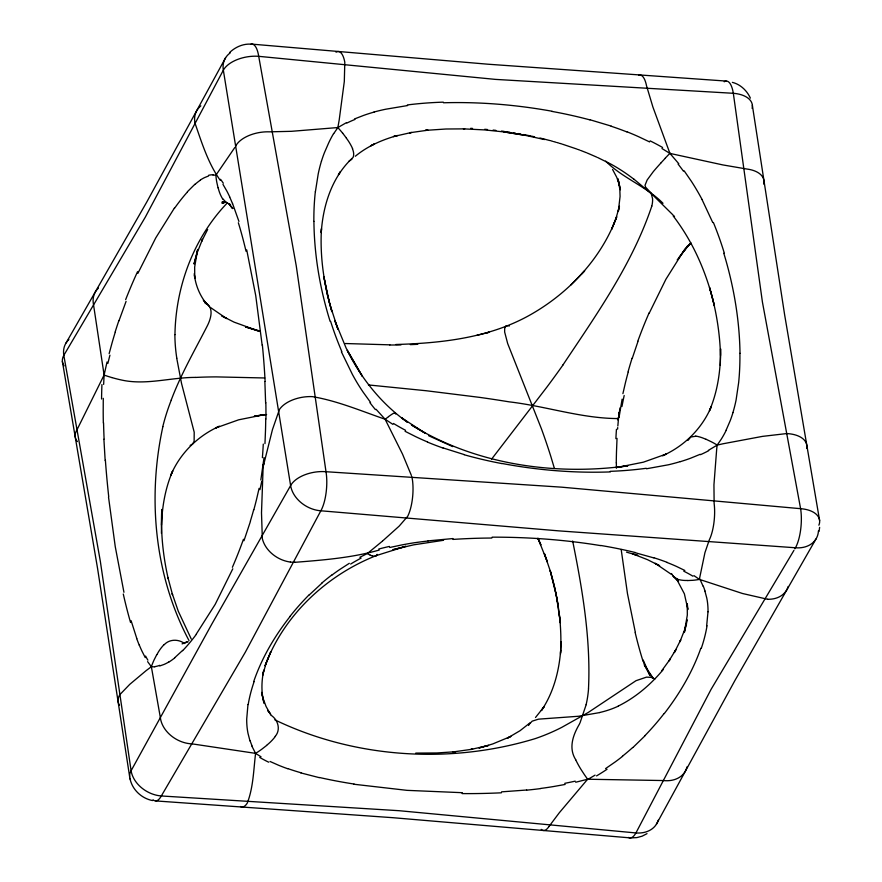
<?xml version="1.0" encoding="UTF-8"?>
<svg xmlns="http://www.w3.org/2000/svg" width="882" height="882" viewBox="0 0 882 882"><rect width="100%" height="100%" fill="white"/><g stroke="black" fill="none" stroke-linecap="round" stroke-linejoin="round"><path stroke-width="1.32" d="M161.428 533.378L161.781 509.454C160.612 532.728 163.06 556.068 168.23 578.768L167.922 577.534L172.53 594.722L172.21 593.586L178.296 611.259L191.229 638.943M720.318 365.424L720.572 348.82C720.737 369.867 717.816 391.222 709.448 410.681L711.377 406.382C702.237 428.398 684.3 446.094 662.591 455.751L666.384 453.998L643.375 462.179L617.168 467.427L627.841 465.795C554.249 475.96 475.2 464.461 411.42 424.926L425.4 433.327L401.718 417.859L407.583 422.324C381.652 404.077 361.333 378.599 347.199 350.363L362.293 376.228L346.24 348.335L334.763 320.53L337.949 329.295L329.67 303.772L323.859 276.827L327.365 294.632L331.919 311.688C323.959 284.842 319.802 256.684 321.467 228.67L321.257 232.583C323.055 204.966 332.205 176.422 353.087 157.404C354.299 154.57 353.495 151.373 352.447 148.628M103.271 398.344L103.194 411.696A197.8 61.442 -86.9 0 0 103.337 422.941M174.956 334.62C175.694 286.396 193.731 237.809 227.38 202.86M708.003 611.799L706.658 625.812M103.646 384.387L104.109 375.015L107.042 361.973M560.478 654.157C562.253 625.944 558.174 597.555 550.148 570.511L556.355 595.659L560.39 622.89L559.089 612.681M251.789 745.963L255.582 753.371C253.564 769.942 253.355 787.372 247.291 803.05A28.026 9.36 -86.1 0 1 240.532 806.512M264.964 443.635L265.504 430.328A197.8 70.924 -84.2 0 0 265.725 419.104M617.036 438.365L616.496 451.672A197.8 70.924 -84.2 0 0 616.275 462.896M161.505 525.077C162.112 506.577 165.309 487.989 172.718 470.933L170.799 475.233C179.972 453.392 197.833 435.851 219.398 426.249L215.616 428.002L238.669 419.81L264.501 414.628L254.391 416.161L266.596 414.54M560.555 652.79L561.117 641.876M619.043 412.126L618.701 416.657M588.492 688.842C590.885 639.119 582.429 589.584 572.672 541.019M617.598 429.115L617.709 427.561M617.83 426.006L618.536 418.211M264.038 457.56L260.84 479.984M560.687 650.232C559.067 671.423 553.455 692.8 541.405 710.539L544.051 706.78L535.517 717.485M315.425 191.603L318.204 173.975A238.901 185.297 26.6 0 1 321.445 161.163M703.13 586.276L699.558 578.383L704.938 552.661L709.348 539.795A28.026 9.162 -85.4 0 0 714.133 503.435L713.946 484.813L716.713 448.861L717.187 445.101L721.156 439.335A176.455 132.079 32.4 0 0 726.261 430.173M619.263 416.547L619.285 416.26A66.613 9.768 7.7 0 0 618.91 415.124L619.329 412.17M819.091 531.372L819.632 527.348M247.963 704.575L246.706 719.095A235.119 133.259 -7.2 0 0 247.059 727.066A197.524 111.948 -7.2 0 0 248.04 733.493L249.97 740.913M622.119 399.16L619.087 417.109M619.572 410.703L620.079 407.782M618.69 415.951L618.866 415.113M259.088 488.363L256.651 498.914A198.615 69.656 -87.3 0 1 253.807 509.884M622.913 393.637L625.349 383.086A198.615 69.656 -87.3 0 1 628.193 372.116M618.15 418.388L617.797 419.942M162.872 426.69C147.316 497.955 154.537 575.714 189.013 640.564M586.144 704.74L579.981 722.986M197.414 250.565L194.668 267.081L194.757 278.436L194.238 273.729M395.709 414.044L395.125 412.831M197.678 249.452L194.018 264.005L197.37 252.263L202.507 239.309L201.702 241.205L207.656 229.463M686.538 623.684L684.333 632.526L687.321 615.063L687.254 603.597L687.883 609.484L684.388 593.829L677.685 581.117M651.776 206.168C632.394 263.939 596.508 314.532 563.014 364.85M109.148 353.616L112.003 343.109A198.615 63.261 -83.8 0 1 115.255 332.161M687.387 619.958L684.432 630.321L679.912 641.776L680.717 639.88L674.344 652.537L676.009 649.406L668.986 660.905L670.364 658.876L661.61 670.915M528.605 725.467L528.792 724.883M250.466 521.295L243.972 540.721M632.218 358.478L638.028 341.279M253.707 681.588C261.833 657.851 274.754 635.944 290.233 616.286M118.982 320.772L126.071 301.401M700.826 648.27C692.513 671.93 679.57 693.759 664.3 713.571M687.982 440.405L690.749 437.02L695.777 436.237M171.218 400.075C180.843 374.365 194.657 350.551 207.138 326.186C210.71 319.328 214.679 306.969 205.054 303.11M377.099 554.359L376.283 555.594C326.483 575.251 283.772 615.195 265.052 665.8L270.752 651.853L265.824 664.179L262.704 675.193L263.795 670.122C261.447 680.992 261.116 692.414 264.038 703.208L261.612 692.381L262.88 698.048M232.804 568.78L215.175 604.391L196.278 634.081M649.196 313.22L665.91 279.263L684.752 249.242M137.857 273.387L155.805 237.809L174.382 208.097M579.617 723.78C573.157 734.684 568.184 747.936 575.759 759.777M528.913 724.596L532.155 721.167L538.494 719.161L578.647 716.25L599.705 712.579M726.151 430.107L730.164 420.791A197.976 148.286 31.6 0 0 732.975 412.555M98.42 288.116A28.026 21.422 30 0 0 93.183 302.438L104.109 375.015L77.021 429.71A28.103 15.611 -9.6 0 0 77.418 441.584M262.913 464.891L262.715 465.663A66.613 9.768 7.8 0 0 263.156 466.887M225.56 57.826L146.666 202.221L66.051 342.977M656.44 824.174L734.871 680.606L815.949 539.034M156.787 654.609L154.13 659.846A66.613 62.071 -59.9 0 0 151.362 666.715L160.359 717.573A28.103 21.322 29.3 0 0 191.813 743.857M548.946 826.544L559.331 812.719L587.059 779.897L595.096 775.124M235.494 146.423L236.486 144.714A28.026 15.336 -9.4 0 1 269.418 131.837L291.435 131.319L337.872 127.548L346.483 122.631M795.366 547.931L795.465 547.766A28.081 9.338 -85.5 0 0 800.602 508.682L762.423 302.041L733.328 93.294A28.081 9.382 -85.8 0 0 724.199 81.772M795.266 548.108L794.858 548.802M793.932 550.379L711.101 689.327L635.933 832.939A28.081 9.426 -85.3 0 1 628.513 837.437M333.749 133.579L337.872 127.548L339.217 119.864L344.311 81.475L344.807 62.247A28.026 9.404 -85 0 0 336.053 52.225M234.788 147.537L215.892 175.187L212.981 175.077M275.217 736.371C281.171 729.48 277.874 719.271 270.531 714.905M491.594 459.136L546.972 387A199.012 30.539 -50.2 0 0 563.124 364.773M678.953 257.831L686.361 247.787L677.2 259.936M686.361 247.787L684.553 250.19L690.683 243.311M663.407 669.361C650.949 684.355 635.823 697.397 618.271 706.063M395.842 344.498C442.753 343.153 491.483 337.641 532.717 313.43C570.191 291.567 601.579 257.731 616.75 216.751L611.645 229.276L615.989 218.372L619.429 206.223L618.326 211.305L620.068 196.477L619.826 189.255L618.039 179.079L619.329 184.812L616.75 177.337L612.571 169.465M187.436 191.692L194.834 184.316M661.18 162.652L665.237 158.297M351.918 159.19L348.842 161.34M645.293 735.522L632.868 747.572M182.596 650.431L174.68 657.763M570.632 285.184L584.656 270.873L581.679 273.894M309.328 594.865L321.82 583.256M505.717 326.406L504.669 328.501L504.647 332.018L507.668 343.539L541.471 428.917A199.784 60.362 68.6 0 1 550.974 456.931L554.359 468.265M690.452 243.311L686.835 246.784L691.113 243.101M164.261 644.654C169.542 638.976 178.583 638.976 184.581 643.529M530.082 722.81L520.06 730.693L507.37 738.168L510.887 736.415L492.696 743.956L478.992 747.991L488.584 745.433L470.801 749.48L472.642 749.182L453.006 751.938L455.785 751.707L436.943 752.963L415.764 753.096M382.678 540.92L399.16 526.135L407.693 516.301A28.026 9.559 -85.6 0 0 412.445 479.918L411.828 476.732M382.314 541.239L367.364 553.543L359.845 557.281M266.618 745.466L261.678 749.303A68.101 52.799 -44.3 0 1 255.571 753.36L191.802 743.824M229.529 52.6C235.108 47.264 242.616 43.769 250.433 44.122M355.314 156.257C367.507 146.125 382.281 139.72 397.462 135.508L393.46 136.556L411.431 132.476L409.59 132.774L428.024 130.161L425.223 130.393L445.994 129.004L464.726 128.871L463.425 128.86L484.593 129.908L504.195 131.947L525.507 135.376M388.587 416.558L391.244 414.705A38.135 5.987 -50.2 0 1 395.246 412.688M154.714 666.869L151.351 666.715L146.103 670.662L129.764 684.344L119.919 694.564A28.103 15.479 -8.7 0 0 119.478 705.203M605.548 768.619L615.008 762.07A197.524 107.56 -11.4 0 0 622.582 756.315M349.316 563.322L339.802 569.463A197.524 110.934 -7 0 0 332.172 574.91M708.378 450.36L717.187 445.101L722.832 443.811L762.467 436.381L786.7 433.569A28.103 15.622 -9.7 0 1 806.622 448.409M647.024 833.644L642.184 836.158L636.925 837.591L631.567 837.878M224.767 202.232L222.341 203.433L225.825 201.868M183.688 643.287L187.028 641.688M700.209 454.296L690.838 458.122A198.296 155.067 30.6 0 1 680.353 461.65M354.509 118.949L363.737 115.366A198.296 147.239 28 0 1 374.089 112.08M376.283 555.594L405.863 546.278L392.887 549.729L413.669 544.844L443.569 540.28M182.067 643.882L188.186 641.809M190.137 445.443L192.629 443.933L194.128 441.276L194.205 432.191L181.549 383.494L176.72 358.158M208.494 176.014L204.602 177.58A198.615 62.214 -84 0 0 200.379 180.005M225.395 201.956L222.021 203.014L223.763 202.573M159.741 665.965L164.052 664.433A198.615 70.703 -87.1 0 0 168.683 662.04M686.968 766.877A28.103 21.377 28.4 0 1 663.33 780.548L587.644 779.236L575.714 782.235M379.216 550.048C352.138 557.766 323.716 560.037 295.713 562.253M476.842 335.347L489.113 332.271L486.996 332.779M389.723 547.49L401.453 545.01A198.538 114.605 -10.4 0 1 414.165 542.783A234.392 135.31 -10.4 0 1 428.035 541.008M616.375 418.553C580.202 418.101 545.01 405.985 509.112 401.839A198.671 29.646 7.5 0 0 479.885 397.407L426.447 390.77L368.433 384.938M565.153 784.451L553.367 786.568A198.538 105.013 -8.1 0 1 540.589 788.453M646.473 468.772L668.545 464.759A234.028 183.015 30.6 0 0 680.32 461.595M407.649 105.542L385.776 109.214A234.028 173.754 28 0 0 374.045 112.014M428.035 540.875L453.039 538.549M526.664 790.018L501.582 791.849M195.506 377.408C170.943 377.32 146.313 385.423 121.87 380.098A38.973 5.777 7.4 0 1 112.036 377.606M295.338 562.275L294.599 562.297M294.224 562.319L290.443 562.11M610.41 471.914C574.083 473.215 537.634 470.183 501.924 463.458M443.503 102.775C479.83 101.739 516.235 104.782 551.989 111.231M687.298 580.565L692.811 580.312A68.101 52.865 -44.4 0 0 699.437 579.397L742.567 593.52L767.715 599.286M389.866 344.84L345.468 343.528M492.134 537.16C528.439 537.094 564.789 539.718 600.62 545.616M225.45 202.066L221.988 202.044L223.874 202.21M462.411 792.697L407.01 790.349L353.914 784.241M264.743 377.981L216.222 376.89A198.671 29.613 7.5 0 0 195.628 377.441M470.679 128.32L472.554 128.419M726.129 81.067L487.79 64.199L251.568 44.1M155.849 800.933L392.832 817.691L630.421 837.9M484.725 129.268L487.526 129.522M493.115 130.073L495.905 130.382M501.483 131.054L504.261 131.418M507.04 131.804L509.807 132.212M503.666 131.859L525.033 135.288L544.503 139.554M513.5 132.785L515.342 133.083M518.098 133.557L520.854 134.042M523.61 134.549L530.909 136.004M531.824 136.203L534.547 136.787M319.295 777.648L300.828 772.908M539.982 138.033L542.695 138.695M543.588 138.915L549.883 140.547M635.327 552.749L653.86 557.92M260.344 331.125L245.56 326.968L259.639 331.4L234.039 322.128L221.812 315.921L226.586 318.556L210.379 307.421M589.937 119.743L611.204 126.093M230.577 204.569L226.343 202.551L222.76 198.792M550.776 140.778L552.562 141.274M372.568 556.046L370.264 555.186M553.455 141.528L556.123 142.289M464.186 454.583L443.084 447.924M626.507 552.132L637.719 555.406L632.956 553.973L647.586 559.706L659.637 565.759L655.128 563.289L671.445 574.425M557.016 142.542L558.791 143.071M111.926 377.606L108.232 376.46A66.613 9.967 7.3 0 1 104.01 375.015M559.684 143.336L561.448 143.876M562.33 144.152L577.225 149.168M152.553 800.569C141.44 798.408 132.024 789.5 129.93 778.266M732.369 82.368C740.461 84.363 746.977 90.637 750.384 98.123M578.096 149.488L579.827 150.127M580.698 150.458L586.728 152.829M677.354 579.044L673.65 576.806L671.511 573.576M587.588 153.17L596.982 157.239M428.586 435.686L452.742 446.612M705.975 439.225L711.135 441.684A67.054 42.413 47.2 0 1 717.187 445.057M597.831 157.624L610.509 163.898A198.671 184.911 -60.3 0 1 633.706 179.079M270.024 761.464L278.315 765.135A198.538 104.561 -8.5 0 0 287.764 768.751M649.626 141.936L638.788 136.787A198.296 147.691 27.5 0 0 626.926 131.771M274.853 719.855C354.939 758.465 450.272 764.462 535.142 738.642A198.671 184.922 -60.3 0 0 561.812 727.341L588.151 712.524L636.01 680.695L646.506 677.133L651.004 677.343L654.94 678.953M684.84 570.478L676.505 566.442A198.538 115.057 -9.9 0 0 667.001 562.473M405.092 431.309L415.786 436.7A198.296 154.615 31.1 0 0 427.516 441.959M661.963 148.529L669.934 153.413L678.798 163.743M261.017 756.789L255.582 753.371M392.931 424.385L385.114 419.237L376.041 409.281M693.936 575.615L699.437 579.408M633.761 179.013L652.537 194.757L672.415 214.381M663.01 203.279C646.142 186.278 622.317 177.988 605.669 161.119M674.532 216.509L672.966 214.932M672.492 575.461L678.512 581.635L674.829 577.39M209.508 306.539L203.356 300.189L207.027 304.444C200.17 296.165 195.727 285.911 194.47 275.239M151.351 666.715L147.625 661.632M650.971 675.612L649.317 673.683L652.956 677.938L644.389 665.039L650.122 675.645M231.029 206.399L232.815 208.472L229.044 204.073L232.594 208.582M342.679 133.171L346.45 138.143M370.561 402.413L363.186 392.203A197.976 152.762 26.5 0 1 357.453 383.306A232.837 179.674 26.5 0 1 352.392 374.42L341.367 351.775M270.631 714.244L267.709 710.385L270.686 714.409M673.198 215.969C693.197 241.999 706.515 272.692 714.078 304.522L714.376 305.767L709.536 287.477C716.085 309.571 719.855 332.459 720.517 355.49M220.257 180.325C208.24 163.523 201.835 142.928 195.087 123.414M684.156 170.832L691.378 181.317A197.976 149.047 31.9 0 1 696.989 190.424A232.837 175.286 31.9 0 1 702.061 199.475M270.046 713.472L266.099 706.548L262.737 697.475M222.97 184.371L226.729 190.865A197.8 71.685 -84.5 0 1 229.75 196.973M145.265 657.608L141.98 651.159A197.8 60.682 -86.6 0 1 139.312 645.084M702.006 199.486L712.755 222.551M649.659 674.697L643.165 660.067M538.13 538.759L540.875 544.878L537.954 538.274M537.987 538.417L547.413 561.999L544.381 553.565L550.478 571.624L554.932 588.658L558.141 605.173M232.539 203.466L238.923 221.426M136.831 638.612L131.109 620.696M411.387 475.453L402.501 454.076L385.114 419.237C361.168 410.99 337.387 400.836 312.316 396.624A28.026 15.667 -9 0 0 279.407 409.546L272.45 429.633L263.134 466.887L261.502 512.817L262.329 538.56A28.026 21.488 29.2 0 0 290.443 562.066M644.907 666.197L643.077 660.574M704.905 591.017L706.769 598.04A197.524 106.546 -11.2 0 1 707.695 604.159A235.119 126.821 -11.2 0 1 708.026 611.788M330.122 321.39C320.034 289.042 314.257 255.262 313.915 221.349M723.802 253.277C733.67 285.68 739.502 319.416 740.009 353.318M218.052 187.888L216.818 182.354A66.613 61.916 -60.3 0 1 215.87 175.198M635.283 632.118L627.466 593.608L621.182 549.497M246.717 249.882L255.725 295.547L262.163 345.215M619.153 184.106L620.41 189.773L618.039 179.079M123.943 592.285L115.255 546.653L108.508 496.963M819.632 520.634L784.627 314.764L752.357 105.289M62.368 361.366L97.571 568.438L129.643 776.722M105.167 460.525L103.9 439.236M264.865 381.597L265.625 402.853M587.644 779.203A68.101 20.551 68.6 0 1 584.226 774.385L581.348 769.975A38.356 11.62 68.6 0 1 575.726 759.854M575.218 781.154A184.812 93.911 -8.3 0 1 564.778 783.315M540.6 788.585A234.392 123.965 -8.1 0 1 526.664 790.162M501.395 792.797A383.924 200.071 -8 0 1 462.069 793.591M354.09 784.043A383.924 198.913 -8 0 1 319.46 777.494M300.994 772.775A237.456 124.77 -8.4 0 1 287.918 768.63M268.734 762.213A176.08 91.86 -8 0 1 259.749 757.44M252.065 745.907A189.718 107.108 -5.7 0 1 250.179 740.88M248.184 704.575A385.566 218.857 -6.5 0 1 254.137 681.599M290.101 616.264A385.566 218.99 -6.3 0 1 309.13 594.81M321.654 583.2A238.206 134.042 -6.9 0 1 331.996 574.843M350.65 564.039A176.268 100.052 -6.6 0 1 361.113 558.097M370.264 555.164A68.101 20.628 68.6 0 1 367.353 553.51M703.307 586.221A189.718 102.577 -12.7 0 1 704.983 590.995M707.033 625.779A385.566 207.502 -11.8 0 1 701.311 648.259M664.091 713.538A385.566 207.303 -12 0 1 645.106 735.489M632.681 747.517A238.206 129.445 -11.5 0 1 622.394 756.249M607.037 769.258A176.268 94.87 -11.8 0 1 596.552 775.906M384.982 419.446A67.054 10.584 -50.3 0 1 388.455 416.756M378.786 549.023A184.812 110.327 -10.2 0 1 389.403 546.432M452.918 539.42A383.924 224.469 -10.4 0 1 491.858 538.042M600.73 545.462A383.924 225.56 -10.5 0 1 635.481 552.573M654.003 557.799A237.456 137.879 -10 0 1 667.145 562.352M683.793 571.205A176.08 102.852 -10.4 0 1 692.954 576.211M708.654 450.713A184.746 145.784 32.6 0 1 700.495 454.682M646.274 468.287A383.075 301.038 31.2 0 1 610.245 471.33M501.924 463.59A383.075 301.611 31.4 0 1 464.164 454.748M443.062 448.056A237.082 185.132 31.1 0 1 427.483 442.091M405.566 430.317A176.025 138.276 31.1 0 1 393.493 423.47M261.756 481.164A189.575 70.086 -87.9 0 1 259.947 489.642M253.707 509.675A234.502 82.246 -87.3 0 1 250.378 521.086M243.454 539.277A384.199 137.394 -87.7 0 1 232.385 567.302M196.311 634.334A384.199 138.397 -87.9 0 1 182.629 650.684M174.691 657.928A237.578 84.694 -87.2 0 1 168.694 662.184M159.73 665.348A176.168 62.898 -87.7 0 1 154.714 666.649M275.349 736.448A38.356 29.779 -44.3 0 1 266.562 745.378M376.349 555.737A38.356 11.609 68.6 0 1 372.535 555.936M687.332 580.455A38.356 29.768 -44.4 0 1 677.277 579.187M618.326 706.14A199.012 124.946 47.2 0 1 599.661 712.513M263.057 464.913A38.973 5.711 7.6 0 1 264.104 463.91M156.897 654.664A38.973 36.305 -59.9 0 1 164.14 644.533M695.733 436.083A38.135 24.012 47.1 0 1 705.964 439.335M417.759 344.311A383.924 225.538 -10.5 0 1 410.306 344.63M400.99 344.895A383.924 225.538 -10.5 0 1 389.811 345.016M637.907 340.926A384.199 138.331 -87.9 0 1 649.108 312.901M628.061 371.829A237.578 83.68 -87.4 0 1 632.096 358.18M621.953 406.525A176.168 63.195 -87.6 0 1 624.18 395.5M337.839 127.57A67.054 41.807 47 0 1 342.646 133.193M346.858 123.061A184.746 135.574 26.2 0 1 354.906 119.456M407.374 104.936A383.075 282.758 27.4 0 1 443.293 102.158M552 111.419A383.075 282.097 27.2 0 1 589.926 119.886M611.171 126.247A237.082 176.268 27.4 0 1 626.882 131.925M650.133 140.866A176.025 129.974 27.5 0 1 662.603 147.492M665.293 158.11A67.054 10.176 -50 0 1 670.033 153.203M195.054 123.414A28.103 21.377 28.4 0 1 200.842 105.895M107.88 363.406A189.575 56.657 -83.2 0 1 109.93 355.181M115.167 331.93A234.502 74.683 -83.8 0 1 118.905 320.53M125.652 299.637A384.199 119.632 -83.4 0 1 137.559 271.667M174.404 208.461A384.199 118.585 -83.3 0 1 187.447 191.956M194.834 184.536A237.578 74.286 -83.9 0 1 200.368 180.182M208.549 175.32A176.168 54.96 -83.4 0 1 213.003 174.757M176.786 358.18A199.012 124.913 47.2 0 1 174.89 334.598M505.651 326.263A38.356 11.609 68.6 0 1 509.311 326.009M651.831 206.101A199.012 30.539 -50.2 0 0 652.493 198.318L651.059 193.037L645.613 187.193L645.018 185.297L647.134 180.016L653.319 171.615A38.135 5.832 -50 0 1 661.147 162.751M618.955 417.087A38.973 5.722 7.6 0 1 616.562 418.586M222.617 198.88A38.973 36.239 -60.2 0 1 218.185 187.855M346.383 138.176A38.135 23.902 47 0 1 352.591 148.617M220.533 179.289A189.884 70.45 -83.2 0 1 223.3 183.236M229.706 197.094A232.594 84.297 -84.5 0 1 232.495 203.588M238.349 222.749A386.647 142.2 -84 0 1 246.023 251.238M262.362 344.961A386.647 143.005 -83.9 0 1 265.107 381.377M265.835 402.688A238.647 85.995 -84.1 0 1 265.945 418.972M263.277 444.098A176.411 64.816 -84.1 0 1 262.384 457.67M375.412 409.612A189.95 148.838 25.4 0 1 369.933 402.688M341.874 351.686A384.971 298.667 25.9 0 1 330.618 321.357M313.86 221.349A384.971 299.274 25.6 0 1 315.348 191.581M321.467 161.174A197.976 153.512 26.8 0 1 324.4 152.74L328.578 143.138A176.455 136.842 25.9 0 1 333.628 133.513M678.082 164.085A189.95 140.481 32.8 0 1 683.429 171.13M713.384 222.485A384.971 287.995 32.4 0 1 724.354 253.277M739.899 353.296A384.971 287.312 32.6 0 1 738.642 382.7L736.084 400.031A238.901 178.87 31.7 0 1 732.942 412.544M615.89 438.674A189.884 72.037 -84 0 1 616.452 429.28M616.364 468.287A232.594 83.415 -84.1 0 1 616.375 462.841M642.934 660.905A386.647 143.049 -83.9 0 1 635.128 632.416M588.526 688.897A199.784 60.351 68.6 0 1 586.1 704.674M147.878 660.188A189.884 56.503 -87.8 0 1 145.574 656.043M139.279 645.227A232.594 71.354 -86.6 0 1 136.787 638.766M130.547 622.46A386.647 116.457 -87 0 1 123.282 594.016M108.718 496.61A386.647 115.608 -87.2 0 1 105.388 460.25M104.109 439.038A238.647 73.691 -86.9 0 1 103.547 422.787M101.562 398.995A176.411 53.196 -87 0 1 101.926 384.574M162.784 426.69A199.784 155 -44.4 0 1 171.273 400.086M153.038 799.787A28.081 9.393 -85.7 0 0 161.318 795.972L399.193 810.712L635.933 832.939A28.081 21.411 29 0 0 658.215 820.216M818.441 530.843A28.081 21.433 29.6 0 1 795.465 547.766L558.593 530.854L320.85 510.788A28.081 21.466 29.2 0 1 290.619 485.563L223.344 70.174A28.081 21.4 28.9 0 1 230.18 52.942M818.882 525.209A28.081 15.567 -9.4 0 0 800.602 508.682L561.536 487.162L325.998 471.716A28.081 15.633 -9.1 0 0 290.619 485.563L211.845 624.037L131.098 770.736A28.081 15.523 -9 0 0 130.503 779.765M250.587 44.309A28.081 9.415 -85.4 0 1 258.713 56.327L296.231 265.725L325.998 471.716A28.081 9.515 -85.6 0 1 320.85 510.788L245.328 652.184L161.318 795.972A28.081 21.344 29.3 0 1 131.098 770.736L100.316 561.184L63.813 355.347A28.081 21.433 29.4 0 1 68.895 339.526M752.103 108.354A28.081 15.501 -8.9 0 0 733.328 93.294L495.497 79.391L258.713 56.327A28.081 15.49 -9.3 0 0 223.344 70.174L145.343 217.093L63.813 355.347A28.081 15.578 -9.5 0 0 64.099 365.876M548.935 826.511A28.026 9.404 -85 0 1 541.228 829.367M788.166 586.508A28.026 21.422 30 0 1 767.704 599.275M638.634 75.224A28.026 9.36 -86 0 1 646.517 85.741L652.901 107.02L669.934 153.413L722.898 164.934L746.668 169.002A28.026 15.446 -8.8 0 1 763.614 184.029M340.408 171.736L338.423 174.559L340.419 171.77M374.31 143.998L370.793 145.75L374.244 144.075"/></g></svg>
